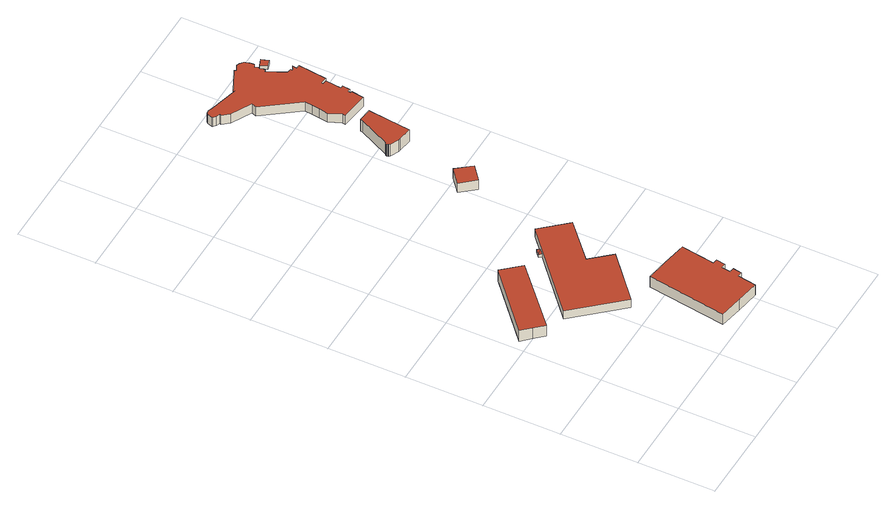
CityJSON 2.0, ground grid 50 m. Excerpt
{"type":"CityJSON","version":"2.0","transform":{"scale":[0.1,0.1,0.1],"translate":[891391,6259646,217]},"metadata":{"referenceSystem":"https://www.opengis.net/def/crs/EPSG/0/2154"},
"CityObjects":{
"building1":{"type":"Building","attributes":{"class":"Building"},"children":["building1-1"]},
"building1-1":{"type":"BuildingPart","parents":["building1"],"geometry":[{"type":"Solid","lod":"2.2","boundaries":[[[[0,1,2,3,4]],[[5,6,7,8,9]],[[9,8,3,4]],[[8,7,2,3]],[[7,6,1,2]],[[6,5,0,1]],[[5,9,4,0]]]],"semantics":{"surfaces":[{"type":"GroundSurface"},{"type":"RoofSurface"},{"type":"WallSurface","on_footprint_edge":true}],"values":[[0,1,2,2,2,2,2]]}}]},
"building2":{"type":"Building","attributes":{"class":"Building"},"children":["building2-1"]},
"building2-1":{"type":"BuildingPart","parents":["building2"],"geometry":[{"type":"Solid","lod":"2.2","boundaries":[[[[10,11,12,13,14,15]],[[16,17,18,19,20,21]],[[21,20,14,15]],[[20,19,13,14]],[[19,18,12,13]],[[18,17,11,12]],[[17,16,10,11]],[[16,21,15,10]]]],"semantics":{"surfaces":[{"type":"GroundSurface"},{"type":"RoofSurface"},{"type":"WallSurface","on_footprint_edge":true}],"values":[[0,1,2,2,2,2,2,2]]}}]},
"building3":{"type":"Building","attributes":{"class":"Building"},"children":["building3-1"]},
"building3-1":{"type":"BuildingPart","parents":["building3"],"geometry":[{"type":"Solid","lod":"2.2","boundaries":[[[[22,23,24,25,26,27,28,29,30,31,32,33,34,35]],[[36,37,38,39,40,41,42,43,44,45,46,47,48,49]],[[49,48,34,35]],[[48,47,33,34]],[[47,46,32,33]],[[46,45,31,32]],[[45,44,30,31]],[[44,43,29,30]],[[43,42,28,29]],[[42,41,27,28]],[[41,40,26,27]],[[40,39,25,26]],[[39,38,24,25]],[[38,37,23,24]],[[37,36,22,23]],[[36,49,35,22]]]],"semantics":{"surfaces":[{"type":"GroundSurface"},{"type":"RoofSurface"},{"type":"WallSurface","on_footprint_edge":true}],"values":[[0,1,2,2,2,2,2,2,2,2,2,2,2,2,2,2]]}}]},
"building4":{"type":"Building","attributes":{"class":"Building"},"children":["building4-1"]},
"building4-1":{"type":"BuildingPart","parents":["building4"],"geometry":[{"type":"Solid","lod":"2.2","boundaries":[[[[50,51,52]],[[53,50,52]],[[54,55,56,57]],[[52,51,56,57]],[[51,50,55,56]],[[50,53,54,55]],[[53,52,57,54]]]],"semantics":{"surfaces":[{"type":"RoofSurface","rf_azimuth":132.37,"rf_slope":5.87},{"type":"GroundSurface"},{"type":"WallSurface","on_footprint_edge":true}],"values":[[0,0,1,2,2,2,2]]}}]},
"building5":{"type":"Building","attributes":{"class":"Building"},"children":["building5-1"]},
"building5-1":{"type":"BuildingPart","parents":["building5"],"geometry":[{"type":"Solid","lod":"2.2","boundaries":[[[[58,59,60,61]],[[62,63,64,65]],[[65,64,60,61]],[[64,63,59,60]],[[63,62,58,59]],[[62,65,61,58]]]],"semantics":{"surfaces":[{"type":"GroundSurface"},{"type":"RoofSurface"},{"type":"WallSurface","on_footprint_edge":true}],"values":[[0,1,2,2,2,2]]}}]},
"building6":{"type":"Building","attributes":{"class":"Building"},"children":["building6-1"]},
"building6-1":{"type":"BuildingPart","parents":["building6"],"geometry":[{"type":"Solid","lod":"2.2","boundaries":[[[[66,67,68]],[[69,68,67]],[[68,70,71,69]],[[67,71,69]],[[67,66,70,71]],[[66,68,70]]]],"semantics":{"surfaces":[{"type":"RoofSurface","rf_azimuth":334.13,"rf_slope":1.18},{"type":"GroundSurface"},{"type":"WallSurface","on_footprint_edge":true}],"values":[[0,0,1,2,2,2]]}}]},
"building7":{"type":"Building","attributes":{"class":"Building"},"children":["building7-1"]},
"building7-1":{"type":"BuildingPart","parents":["building7"],"geometry":[{"type":"Solid","lod":"2.2","boundaries":[[[[72,73,74,75,76,77,78,79,80,81,82,83,84,85,86,87,88]],[[89,90,91,92,93,94,95,96,97,98,99,100,101,102,103,104,105]],[[105,104,87,88]],[[104,103,86,87]],[[103,102,85,86]],[[102,101,84,85]],[[101,100,83,84]],[[100,99,82,83]],[[99,98,81,82]],[[98,97,80,81]],[[97,96,79,80]],[[96,95,78,79]],[[95,94,77,78]],[[94,93,76,77]],[[93,92,75,76]],[[92,91,74,75]],[[91,90,73,74]],[[90,89,72,73]],[[89,105,88,72]]]],"semantics":{"surfaces":[{"type":"GroundSurface"},{"type":"RoofSurface"},{"type":"WallSurface","on_footprint_edge":true}],"values":[[0,1,2,2,2,2,2,2,2,2,2,2,2,2,2,2,2,2,2]]}}]},
"building8":{"type":"Building","attributes":{"class":"Building"},"children":["building8-1"]},
"building8-1":{"type":"BuildingPart","parents":["building8"],"geometry":[{"type":"Solid","lod":"2.2","boundaries":[[[[106,107,108,109,110,111,112,113,114,115,116,117,118,119,120,121,122,123,124,125,126,127,128,129,130,131,132,133,134,135,136,137,138,139,140,141,142,143,144,145,146,147,148,149,150,151,152,153,154,155,156,157,158,159,160,161,162,163]],[[164,165,166,167,168,169,170,171,172,173,174,175,176,177,178,179,180,181,182,183,184,185,186,187,188,189,190,191,192,193,194,195,196,197,198,199,200,201,202,203,204,205,206,207,208,209,210,211,212,213,214,215,216,217,218,219,220,221]],[[221,220,162,163]],[[220,219,161,162]],[[219,218,160,161]],[[218,217,159,160]],[[217,216,158,159]],[[216,215,157,158]],[[215,214,156,157]],[[214,213,155,156]],[[213,212,154,155]],[[212,211,153,154]],[[211,210,152,153]],[[210,209,151,152]],[[209,208,150,151]],[[208,207,149,150]],[[207,206,148,149]],[[206,205,147,148]],[[205,204,146,147]],[[204,203,145,146]],[[203,202,144,145]],[[202,201,143,144]],[[201,200,142,143]],[[200,199,141,142]],[[199,198,140,141]],[[198,197,139,140]],[[197,196,138,139]],[[196,195,137,138]],[[195,194,136,137]],[[194,193,135,136]],[[193,192,134,135]],[[192,191,133,134]],[[191,190,132,133]],[[190,189,131,132]],[[189,188,130,131]],[[188,187,129,130]],[[187,186,128,129]],[[186,185,127,128]],[[185,184,126,127]],[[184,183,125,126]],[[183,182,124,125]],[[182,181,123,124]],[[181,180,122,123]],[[180,179,121,122]],[[179,178,120,121]],[[178,177,119,120]],[[177,176,118,119]],[[176,175,117,118]],[[175,174,116,117]],[[174,173,115,116]],[[173,172,114,115]],[[172,171,113,114]],[[171,170,112,113]],[[170,169,111,112]],[[169,168,110,111]],[[168,167,109,110]],[[167,166,108,109]],[[166,165,107,108]],[[165,164,106,107]],[[164,221,163,106]]]],"semantics":{"surfaces":[{"type":"GroundSurface"},{"type":"RoofSurface"},{"type":"WallSurface","on_footprint_edge":true}],"values":[[0,1,2,2,2,2,2,2,2,2,2,2,2,2,2,2,2,2,2,2,2,2,2,2,2,2,2,2,2,2,2,2,2,2,2,2,2,2,2,2,2,2,2,2,2,2,2,2,2,2,2,2,2,2,2,2,2,2,2,2]]}}]},
"building9":{"type":"Building","attributes":{"class":"Building"},"children":["building9-1"]},
"building9-1":{"type":"BuildingPart","parents":["building9"],"geometry":[{"type":"Solid","lod":"2.2","boundaries":[[[[222,223,224,225]],[[226,227,228,229]],[[229,228,224,225]],[[228,227,223,224]],[[227,226,222,223]],[[226,229,225,222]]]],"semantics":{"surfaces":[{"type":"GroundSurface"},{"type":"RoofSurface"},{"type":"WallSurface","on_footprint_edge":true}],"values":[[0,1,2,2,2,2]]}}]}
},
"vertices":[
[389,1369,70],[8,1033,70],[63,974,70],[118,914,70],[492,1254,70],[389,1369,157],[8,1033,157],[63,974,157],[118,914,157],[492,1254,157],
[716,975,79],[945,1182,79],[799,1347,79],[281,890,79],[544,592,79],[830,845,79],[716,975,140],[945,1182,140],[799,1347,140],[281,890,140],[544,592,140],[830,845,140],
[978,234,103],[1009,230,103],[1019,290,103],[988,295,103],[1022,514,103],[874,540,103],[721,563,103],[641,50,103],[792,23,103],[941,0,103],[960,119,103],[991,114,103],[1000,173,103],[969,178,103],[978,234,184],[1009,230,184],[1019,290,184],[988,295,184],[1022,514,184],[874,540,184],[721,563,184],[641,50,184],[792,23,184],[941,0,184],[960,119,184],[991,114,184],[1000,173,184],[969,178,184],
[656,1251,99],[671,1234,101],[705,1264,101],[690,1281,99],[690,1281,79],[656,1251,79],[671,1234,79],[705,1264,79],
[1093,1894,67],[1015,1991,67],[921,1912,67],[1000,1817,67],[1093,1894,141],[1015,1991,141],[921,1912,141],[1000,1817,141],
[1089,1971,68],[1072,1956,68],[1126,1926,67],[1110,1912,67],[1089,1971,67],[1072,1956,67],
[1208,2374,18],[1226,2523,18],[1239,2651,18],[1154,2661,18],[1152,2647,18],[1052,2445,18],[1048,2443,18],[1046,2441,18],[1044,2438,18],[1042,2433,18],[1042,2430,18],[1043,2426,18],[1044,2422,18],[1047,2419,18],[1054,2413,18],[1105,2387,18],[1118,2386,18],[1208,2374,110],[1226,2523,110],[1239,2651,110],[1154,2661,110],[1152,2647,110],[1052,2445,110],[1048,2443,110],[1046,2441,110],[1044,2438,110],[1042,2433,110],[1042,2430,110],[1043,2426,110],[1044,2422,110],[1047,2419,110],[1054,2413,110],[1105,2387,110],[1118,2386,110],
[1368,2995,9],[1340,2999,9],[1341,3011,9],[1384,3005,9],[1406,3190,9],[1381,3193,9],[1384,3220,9],[1364,3207,9],[1356,3208,9],[1353,3218,9],[1328,3222,9],[1273,3339,9],[1287,3345,9],[1284,3352,9],[1289,3355,9],[1278,3379,9],[1287,3383,9],[1276,3410,9],[1293,3419,9],[1295,3427,9],[1295,3436,9],[1293,3447,9],[1291,3457,9],[1284,3473,9],[1279,3483,9],[1271,3492,9],[1262,3498,9],[1254,3502,9],[1241,3506,9],[1202,3488,9],[1197,3499,9],[1048,3427,9],[1053,3417,9],[864,3467,9],[840,3477,9],[817,3474,9],[810,3465,9],[800,3432,9],[801,3427,9],[818,3414,9],[840,3404,9],[836,3394,9],[873,3349,9],[1004,3282,9],[990,3250,9],[1157,3021,9],[1152,2971,9],[1145,2920,9],[1136,2866,9],[1172,2786,9],[1169,2767,9],[1347,2744,9],[1357,2824,9],[1348,2825,9],[1350,2845,9],[1369,2842,9],[1375,2892,9],[1356,2894,9],[1368,2995,80],[1340,2999,80],[1341,3011,80],[1384,3005,80],[1406,3190,80],[1381,3193,80],[1384,3220,80],[1364,3207,80],[1356,3208,80],[1353,3218,80],[1328,3222,80],[1273,3339,80],[1287,3345,80],[1284,3352,80],[1289,3355,80],[1278,3379,80],[1287,3383,80],[1276,3410,80],[1293,3419,80],[1295,3427,80],[1295,3436,80],[1293,3447,80],[1291,3457,80],[1284,3473,80],[1279,3483,80],[1271,3492,80],[1262,3498,80],[1254,3502,80],[1241,3506,80],[1202,3488,80],[1197,3499,80],[1048,3427,80],[1053,3417,80],[864,3467,80],[840,3477,80],[817,3474,80],[810,3465,80],[800,3432,80],[801,3427,80],[818,3414,80],[840,3404,80],[836,3394,80],[873,3349,80],[1004,3282,80],[990,3250,80],[1157,3021,80],[1152,2971,80],[1145,2920,80],[1136,2866,80],[1172,2786,80],[1169,2767,80],[1347,2744,80],[1357,2824,80],[1348,2825,80],[1350,2845,80],[1369,2842,80],[1375,2892,80],[1356,2894,80],
[1399,3378,14],[1381,3427,14],[1336,3409,14],[1353,3362,14],[1399,3378,42],[1381,3427,42],[1336,3409,42],[1353,3362,42]
]}
